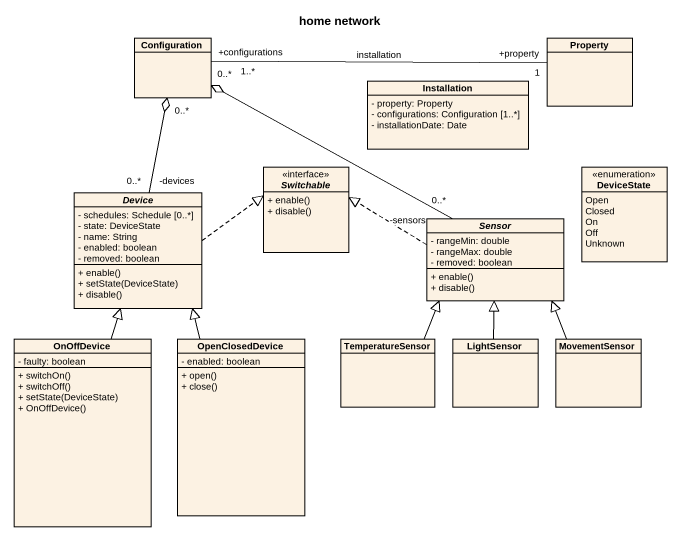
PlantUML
@startuml
title home network
hide circle
hide empty members
skinparam classAttributeIconSize 0
class Configuration
class Property
class Installation {
  - property: Property
  - configurations: Configuration [1..*]
  - installationDate: Date
}
abstract class Device {
  - schedules: Schedule [0..*]
  - state: DeviceState
  - name: String
  - enabled: boolean
  - removed: boolean
  + enable()
  + setState(DeviceState)
  + disable()
}
interface Switchable {
  + enable()
  + disable()
}
enum DeviceState {
  Open
  Closed
  On
  Off
  Unknown
}
abstract class Sensor {
  - rangeMin: double
  - rangeMax: double
  - removed: boolean
  + enable()
  + disable()
}
class OnOffDevice {
  - faulty: boolean
  + switchOn()
  + switchOff()
  + setState(DeviceState)
  + OnOffDevice()
}
class OpenClosedDevice {
  - enabled: boolean
  + open()
  + close()
}
class TemperatureSensor
class LightSensor
class MovementSensor
Configuration "+configurations\n1..*" -right- "+property\n1" Property : installation
Device "-devices\n0..*" -up-o "0..*" Configuration
Device .right.|> Switchable
Sensor "-sensors\n0..*" -left-o "0..*" Configuration
Sensor .left.|> Switchable
OnOffDevice -up-|> Device
OpenClosedDevice -up-|> Device
TemperatureSensor -up-|> Sensor
LightSensor -up-|> Sensor
MovementSensor -up-|> Sensor
@enduml
